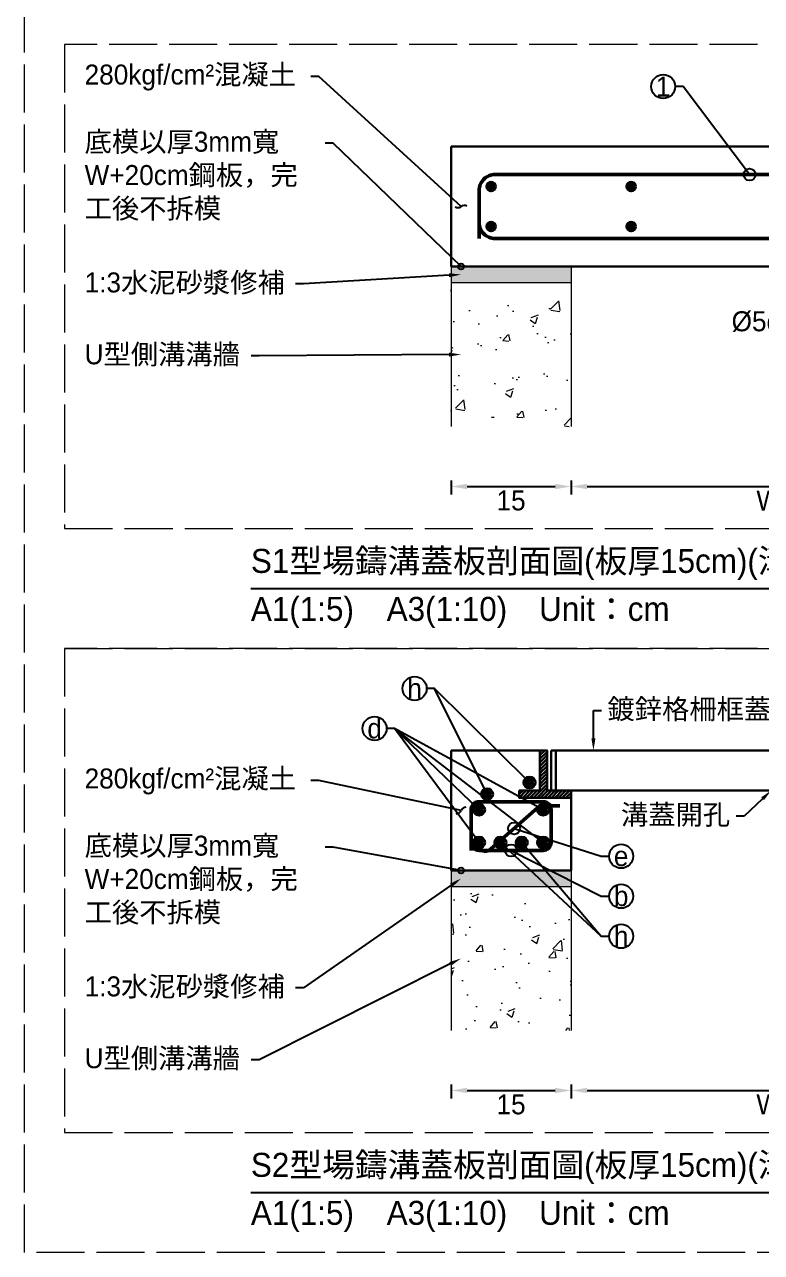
# Model space of a CAD drawing. Extents: x -4891 to 4829, y -5666 to -3242.
# Drawn here: x -2930.9 to -2746.8, y -4853.3 to -4546.3 of the extents above; entities that cross this region are included whole.
import ezdxf
from ezdxf import colors
from ezdxf.entities.mleader import LeaderData, LeaderLine
from ezdxf.math import Vec2, Vec3

# ---------------------------------------------------------------- set-up
doc = ezdxf.new("R2010")
doc.units = 0
doc.header["$MEASUREMENT"] = 0
doc.linetypes.add('ACAD_ISO02W100', pattern=[15, 12, -3])
doc.layers.add('一、4.基本-隱藏', color=9, linetype='ACAD_ISO02W100', lineweight=20, plot=False)
doc.layers.add('三、3.文字-註解文字', color=2, linetype='Continuous')
for name, color, linetype, lineweight in [('二、1.繪圖-既有設施', 8, 'Continuous', 20), ('二、2.繪圖-施作項目', 181, 'Continuous', 30), ('二、5.繪圖-鋼筋', 60, 'Continuous', 50), ('二、6.繪圖-其他施作項目', 35, 'Continuous', 30)]:
    doc.layers.add(name, color=color, linetype=linetype, lineweight=lineweight)
doc.styles.add('次圖名(詳圖)', font='MS PGothic.ttf', dxfattribs={"height": 6})
doc.styles.add('註解文字', font='MS PGothic.ttf', dxfattribs={"height": 5})
doc.dimstyles.new('註解文字', dxfattribs={"dimtxt": 5, "dimasz": 4, "dimexe": 2, "dimexo": 2.5, "dimgap": 1, "dimtad": 2, "dimzin": 0, "dimdsep": 46, "dimtxsty": '註解文字', "dimcen": 0.1, "dimclrd": 144, "dimclre": 144, "dimclrt": 256, "dimadec": 0, "dimazin": 0, "dimtfac": 1, "dimtofl": 0, "dimtmove": 0, "dimatfit": 3, "dimfxl": 1.5, "dimfxlon": 1, "dimtolj": 1, "dimtzin": 0, "dimlwd": -1, "dimlwe": -1, "dimarcsym": 1})

# ---------------------------------------------------------------- blocks, each defined once
blk = doc.blocks.new('*D118')
at = {"layer": 'Defpoints', "color": 0, "transparency": 16777216}
for p in [(-2824.31, -4646.8), (-2794.31, -4646.8), (-2794.31, -4661.8)]:
    blk.add_point(p, dxfattribs=at)
at = {"layer": '三、3.文字-註解文字', "color": 144, "transparency": 16777216}
for p, q in [((-2824.31, -4660.3), (-2824.31, -4663.8)), ((-2820.31, -4661.8), (-2798.31, -4661.8)), ((-2794.31, -4660.3), (-2794.31, -4663.8))]:
    blk.add_line(p, q, dxfattribs=at)
for points in [[(-2820.31, -4661.13), (-2820.31, -4662.46), (-2824.31, -4661.8)], [(-2798.31, -4661.13), (-2798.31, -4662.46), (-2794.31, -4661.8)]]:
    blk.add_solid(points, dxfattribs=at)
at = {"layer": '三、3.文字-註解文字', "transparency": 16777216, "insert": (-2809.31, -4665.3), "char_height": 5, "attachment_point": 5, "style": '註解文字'}
blk.add_mtext('\\A1;15', dxfattribs=at)
blk = doc.blocks.new('*D110')
at = {"layer": 'Defpoints', "color": 0, "transparency": 16777216}
for p in [(-2794.31, -4646.8), (-2694.31, -4646.8), (-2694.31, -4661.8)]:
    blk.add_point(p, dxfattribs=at)
at = {"layer": '三、3.文字-註解文字', "color": 144, "transparency": 16777216}
for p, q in [((-2794.31, -4660.3), (-2794.31, -4663.8)), ((-2790.31, -4661.8), (-2698.31, -4661.8)), ((-2694.31, -4660.3), (-2694.31, -4663.8))]:
    blk.add_line(p, q, dxfattribs=at)
for points in [[(-2790.31, -4661.13), (-2790.31, -4662.46), (-2794.31, -4661.8)], [(-2698.31, -4661.13), (-2698.31, -4662.46), (-2694.31, -4661.8)]]:
    blk.add_solid(points, dxfattribs=at)
at = {"layer": '三、3.文字-註解文字', "transparency": 16777216, "insert": (-2744.31, -4665.3), "char_height": 5, "attachment_point": 5, "style": '註解文字'}
blk.add_mtext("\\A1;W'", dxfattribs=at)
blk = doc.blocks.new('*D113')
at = {"layer": 'Defpoints', "color": 0, "transparency": 16777216}
for p in [(-2824.31, -4797.8), (-2794.31, -4797.8), (-2794.31, -4812.8)]:
    blk.add_point(p, dxfattribs=at)
at = {"layer": '三、3.文字-註解文字', "color": 144, "transparency": 16777216}
for p, q in [((-2824.31, -4811.3), (-2824.31, -4814.8)), ((-2820.31, -4812.8), (-2798.31, -4812.8)), ((-2794.31, -4811.3), (-2794.31, -4814.8))]:
    blk.add_line(p, q, dxfattribs=at)
for points in [[(-2820.31, -4812.13), (-2820.31, -4813.46), (-2824.31, -4812.8)], [(-2798.31, -4812.13), (-2798.31, -4813.46), (-2794.31, -4812.8)]]:
    blk.add_solid(points, dxfattribs=at)
at = {"layer": '三、3.文字-註解文字', "transparency": 16777216, "insert": (-2809.31, -4816.3), "char_height": 5, "attachment_point": 5, "style": '註解文字'}
blk.add_mtext('\\A1;15', dxfattribs=at)
blk = doc.blocks.new('*D114')
at = {"layer": 'Defpoints', "color": 0, "transparency": 16777216}
for p in [(-2794.31, -4797.8), (-2694.31, -4797.8), (-2694.31, -4812.8)]:
    blk.add_point(p, dxfattribs=at)
at = {"layer": '三、3.文字-註解文字', "color": 144, "transparency": 16777216}
for p, q in [((-2794.31, -4811.3), (-2794.31, -4814.8)), ((-2790.31, -4812.8), (-2698.31, -4812.8)), ((-2694.31, -4811.3), (-2694.31, -4814.8))]:
    blk.add_line(p, q, dxfattribs=at)
for points in [[(-2790.31, -4812.13), (-2790.31, -4813.46), (-2794.31, -4812.8)], [(-2698.31, -4812.13), (-2698.31, -4813.46), (-2694.31, -4812.8)]]:
    blk.add_solid(points, dxfattribs=at)
at = {"layer": '三、3.文字-註解文字', "transparency": 16777216, "insert": (-2744.31, -4816.3), "char_height": 5, "attachment_point": 5, "style": '註解文字'}
blk.add_mtext("\\A1;W'", dxfattribs=at)
blk = doc.blocks.new('_Small')
at = {"color": 0, "linetype": 'ByBlock', "lineweight": -2}
blk.add_circle((0, 0), 0.25, dxfattribs=at)
blk = doc.blocks.new('_Integral')
at = {"color": 0, "linetype": 'ByBlock', "lineweight": -2}
for centre, start, end in [((0.44, -0.09), 102, 168), ((-0.44, 0.09), 282, 348)]:
    blk.add_arc(centre, 0.454, start, end, dxfattribs=at)

msp = doc.modelspace()

# ---------------------------------------------------------------- hatches: boundary and pattern name
at = {"layer": '二、1.繪圖-既有設施'}
h = msp.add_hatch(dxfattribs=at)
h.set_pattern_fill('CROSS', color=256, scale=0.2)
h.set_pattern_definition([(0, (-458433.2273, -668874.5251), (1.27, 1.27), [0.635, -1.905]), (90, (-458432.9098, -668874.8426), (-1.27, 1.27), [0.635, -1.905])])
h.paths.add_polyline_path([(-2794.307, -4606.796), (-2824.307, -4606.796), (-2824.307, -4610.796), (-2794.307, -4610.796)])
h.paths.add_polyline_path([(-2664.307, -4606.796), (-2694.307, -4606.796), (-2694.307, -4610.796), (-2664.307, -4610.796)])
h = msp.add_hatch(dxfattribs=at)
h.set_pattern_fill('AR-CONC', color=256, scale=0.1)
h.set_pattern_definition([(50, (-458433.227, -668874.525), (18.2184669, -1.59390855), [1.905, -20.955]), (355, (-458433.227, -668874.525), (-3.52434214, 19.10568452), [1.524, -16.7640584]), (100.4514447, (-458431.709, -668874.658), (14.6941247, 17.5117752), [1.6190009, -17.80902446]), (46.1842, (-458433.227, -668869.445), (27.1079041, -4.2042328), [2.8575, -31.4325]), (96.6355576, (-458430.968, -668869.795), (23.7404134, 24.7426125), [2.4285023, -26.7135608]), (351.184151, (-458433.227, -668869.445), (23.7404134, 24.7426125), [2.2859967, -25.1459732]), (21, (-458430.687, -668870.715), (15.16143913, -10.22651982), [1.905, -20.955]), (326, (-458430.687, -668870.715), (6.18020283, 18.4187966), [1.524, -16.764]), (71.451445, (-458429.424, -668871.567), (21.34164193, 8.1922769), [1.6190009, -17.80899376]), (37.5, (-458433.227, -668874.525), (0.308860325, 8.455503887), [0, -16.5608, 0, -17.018, 0, -16.8275]), (7.5, (-458433.227, -668874.525), (6.68196625, 10.01805748), [0, -9.7028, 0, -16.1798, 0, -6.4135]), (327.5, (-458438.8915, -668874.525), (13.559059517, -0.5728744), [0, -6.35, 0, -19.812, 0, -26.289]), (317.5, (-458441.431, -668874.525), (14.81291814, 2.5426491), [0, -8.255, 0, -13.1572, 0, -18.669])])
h.paths.add_polyline_path([(-2794.307, -4610.796), (-2824.307, -4610.796), (-2824.307, -4646.796), (-2794.307, -4646.796)])
h.paths.add_polyline_path([(-2664.307, -4610.796), (-2694.307, -4610.796), (-2694.307, -4646.796), (-2664.307, -4646.796)])
h = msp.add_hatch(dxfattribs=at)
h.set_pattern_fill('CROSS', color=256, scale=0.2)
h.set_pattern_definition([(0, (-458673.2273, -669025.5251), (1.27, 1.27), [0.635, -1.905]), (90, (-458672.9098, -669025.8426), (-1.27, 1.27), [0.635, -1.905])])
h.paths.add_polyline_path([(-2794.307, -4757.796), (-2824.307, -4757.796), (-2824.307, -4761.796), (-2794.307, -4761.796)])
h.paths.add_polyline_path([(-2664.307, -4757.796), (-2694.307, -4757.796), (-2694.307, -4761.796), (-2664.307, -4761.796)])
h = msp.add_hatch(dxfattribs=at)
h.set_pattern_fill('AR-CONC', color=256, scale=0.1)
h.set_pattern_definition([(50, (-458673.227, -669025.525), (18.2184669, -1.59390855), [1.905, -20.955]), (355, (-458673.227, -669025.525), (-3.52434214, 19.10568452), [1.524, -16.7640584]), (100.4514447, (-458671.709, -669025.658), (14.6941247, 17.5117752), [1.6190009, -17.80902446]), (46.1842, (-458673.227, -669020.445), (27.1079041, -4.2042328), [2.8575, -31.4325]), (96.6355576, (-458670.968, -669020.795), (23.7404134, 24.7426125), [2.4285023, -26.7135608]), (351.184151, (-458673.227, -669020.445), (23.7404134, 24.7426125), [2.2859967, -25.1459732]), (21, (-458670.687, -669021.715), (15.16143913, -10.22651982), [1.905, -20.955]), (326, (-458670.687, -669021.715), (6.18020283, 18.4187966), [1.524, -16.764]), (71.451445, (-458669.424, -669022.567), (21.34164193, 8.1922769), [1.6190009, -17.80899376]), (37.5, (-458673.227, -669025.525), (0.308860325, 8.455503887), [0, -16.5608, 0, -17.018, 0, -16.8275]), (7.5, (-458673.227, -669025.525), (6.68196625, 10.01805748), [0, -9.7028, 0, -16.1798, 0, -6.4135]), (327.5, (-458678.8915, -669025.525), (13.559059517, -0.5728744), [0, -6.35, 0, -19.812, 0, -26.289]), (317.5, (-458681.431, -669025.525), (14.81291814, 2.5426491), [0, -8.255, 0, -13.1572, 0, -18.669])])
h.paths.add_polyline_path([(-2794.307, -4761.796), (-2824.307, -4761.796), (-2824.307, -4797.796), (-2794.307, -4797.796)])
h.paths.add_polyline_path([(-2664.307, -4761.796), (-2694.307, -4761.796), (-2694.307, -4797.796), (-2664.307, -4797.796)])
at = {"layer": '二、5.繪圖-鋼筋'}
h = msp.add_hatch(color=256, dxfattribs=at)
h.dxf.hatch_style = 1
h.paths.add_polyline_path([(-2815.307, -4586.796, 1), (-2813.307, -4586.796, 1)])
h = msp.add_hatch(color=256, dxfattribs=at)
h.dxf.hatch_style = 1
h.paths.add_polyline_path([(-2780.307, -4586.796, 1), (-2778.307, -4586.796, 1)])
h = msp.add_hatch(color=256, dxfattribs=at)
h.dxf.hatch_style = 1
h.paths.add_polyline_path([(-2815.307, -4596.796, 1), (-2813.307, -4596.796, 1)])
h = msp.add_hatch(color=256, dxfattribs=at)
h.dxf.hatch_style = 1
h.paths.add_polyline_path([(-2780.307, -4596.796, 1), (-2778.307, -4596.796, 1)])
h = msp.add_hatch(color=256, dxfattribs=at)
h.dxf.hatch_style = 1
h.paths.add_polyline_path([(-2805.707, -4735.796, 1), (-2803.707, -4735.796, 1)])
h = msp.add_hatch(color=256, dxfattribs=at)
h.dxf.hatch_style = 1
h.paths.add_polyline_path([(-2816.307, -4738.696, 1), (-2814.307, -4738.696, 1)])
h = msp.add_hatch(color=256, dxfattribs=at)
h.dxf.hatch_style = 1
h.paths.add_polyline_path([(-2818.307, -4742.596, 1), (-2816.307, -4742.596, 1)])
h = msp.add_hatch(color=256, dxfattribs=at)
h.dxf.hatch_style = 1
h.paths.add_polyline_path([(-2802.307, -4742.596, 1), (-2800.307, -4742.596, 1)])
h = msp.add_hatch(color=256, dxfattribs=at)
h.dxf.hatch_style = 1
h.paths.add_polyline_path([(-2818.307, -4750.796, 1), (-2816.307, -4750.796, 1)])
h = msp.add_hatch(color=256, dxfattribs=at)
h.dxf.hatch_style = 1
h.paths.add_polyline_path([(-2812.987, -4750.796, 1), (-2810.987, -4750.796, 1)])
h = msp.add_hatch(color=256, dxfattribs=at)
h.dxf.hatch_style = 1
h.paths.add_polyline_path([(-2807.647, -4750.796, 1), (-2805.647, -4750.796, 1)])
h = msp.add_hatch(color=256, dxfattribs=at)
h.dxf.hatch_style = 1
h.paths.add_polyline_path([(-2802.307, -4750.796, 1), (-2800.307, -4750.796, 1)])
at = {"layer": '二、6.繪圖-其他施作項目'}
h = msp.add_hatch(dxfattribs=at)
h.set_pattern_fill('ANSI31', color=256, scale=0.2)
h.set_pattern_definition([(45, (-344.6386, -6768.8505), (-0.4490128, 0.4490128), [])])
h.paths.add_polyline_path([(-2800.307, -4727.796), (-2802.107, -4727.796), (-2802.107, -4737.796), (-2807.307, -4737.796), (-2807.307, -4739.596), (-2794.307, -4739.596), (-2794.307, -4737.796), (-2800.307, -4737.796)])
h.paths.add_polyline_path([(-2688.307, -4737.796), (-2694.307, -4737.796), (-2694.307, -4739.596), (-2681.307, -4739.596), (-2681.307, -4737.796), (-2686.507, -4737.796), (-2686.507, -4727.796), (-2688.307, -4727.796)])

# ---------------------------------------------------------------- linework, layer by layer
at = {"layer": '一、4.基本-隱藏'}
for points in [[(-2930.855, -4346.296), (-2150.855, -4346.296), (-2150.855, -4853.296), (-2930.855, -4853.296)], [(-2567.759, -4551.296), (-2920.855, -4551.296), (-2920.855, -4672.296), (-2567.759, -4672.296)], [(-2567.759, -4702.296), (-2920.855, -4702.296), (-2920.855, -4823.296), (-2567.759, -4823.296)]]:
    msp.add_lwpolyline(points, close=True, dxfattribs=at)
for points in [[(-2920.855, -4672.296), (-2567.759, -4672.296)], [(-2920.855, -4702.296), (-2567.759, -4702.296)]]:
    msp.add_lwpolyline(points, dxfattribs=at)
at = {"layer": '三、3.文字-註解文字'}
for points in [[(-2874.307, -4687.296), (-2614.307, -4687.296)], [(-2874.307, -4838.296), (-2614.307, -4838.296)]]:
    msp.add_lwpolyline(points, dxfattribs=at)
at = {"layer": '三、3.文字-註解文字', "color": 144}
msp.add_lwpolyline([(-2815.307, -4738.696), (-2828.407, -4712.296)], dxfattribs=at)
at = {"layer": '三、3.文字-註解文字'}
for centre in [(-2771.307, -4561.796), (-2833.407, -4712.296), (-2843.407, -4722.296), (-2781.807, -4754.24), (-2781.807, -4764.24), (-2781.807, -4774.24)]:
    msp.add_circle(centre, 3, dxfattribs=at)
at = {"layer": '三、3.文字-註解文字', "color": 144}
msp.add_circle((-2815.307, -4738.696), 1.5, dxfattribs=at)
at = {"layer": '二、1.繪圖-既有設施'}
for points in [[(-2824.307, -4606.796), (-2824.307, -4646.796)], [(-2794.307, -4606.796), (-2794.307, -4646.796)], [(-2824.307, -4610.796), (-2794.307, -4610.796)], [(-2824.307, -4757.796), (-2824.307, -4797.796)], [(-2794.307, -4757.796), (-2794.307, -4797.796)], [(-2824.307, -4761.796), (-2794.307, -4761.796)]]:
    msp.add_lwpolyline(points, dxfattribs=at)
at = {"layer": '二、2.繪圖-施作項目'}
for points in [[(-2824.307, -4576.796), (-2664.307, -4576.796)], [(-2824.307, -4576.796), (-2824.307, -4606.796)], [(-2824.307, -4606.796), (-2704.307, -4606.796)], [(-2824.307, -4727.796), (-2802.107, -4727.796)], [(-2824.307, -4727.796), (-2824.307, -4757.796)], [(-2794.307, -4737.796), (-2794.307, -4757.796)], [(-2824.307, -4757.796), (-2794.307, -4757.796)]]:
    msp.add_lwpolyline(points, dxfattribs=at)
at = {"layer": '二、5.繪圖-鋼筋'}
for points in [[(-2671.307, -4587.796), (-2671.307, -4595.796, -0.4142136), (-2675.307, -4599.796), (-2813.307, -4599.796, -0.4142136), (-2817.307, -4595.796), (-2817.307, -4587.796, -0.4142136), (-2813.307, -4583.796), (-2675.307, -4583.796, -0.4142136)], [(-2801.307, -4740.596), (-2817.307, -4740.596, 0.4142136), (-2819.307, -4742.596), (-2819.307, -4750.796, 0.4142136), (-2817.307, -4752.796), (-2801.307, -4752.796, 0.4142136), (-2799.307, -4750.796), (-2799.307, -4742.596, 0.4142136)]]:
    msp.add_lwpolyline(points, format="xyb", close=True, dxfattribs=at)
for points in [[(-2817.307, -4591.796), (-2817.307, -4599.796)], [(-2819.307, -4746.696), (-2819.307, -4752.796)]]:
    msp.add_lwpolyline(points, dxfattribs=at)
msp.add_lwpolyline([(-2819.271, -4750.043), (-2817.288, -4752.295, 0.4142136), (-2814.466, -4752.474), (-2802.674, -4742.095, -0.1824306), (-2801.352, -4741.596), (-2797.107, -4741.596)], format="xyb", dxfattribs=at)
for centre in [(-2814.307, -4586.796), (-2779.307, -4586.796), (-2814.307, -4596.796), (-2779.307, -4596.796), (-2804.707, -4735.796), (-2815.307, -4738.696), (-2817.307, -4742.596), (-2801.307, -4742.596), (-2817.307, -4750.796), (-2811.987, -4750.796), (-2806.647, -4750.796), (-2801.307, -4750.796)]:
    msp.add_circle(centre, 1, dxfattribs=at)
at = {"layer": '二、6.繪圖-其他施作項目'}
msp.add_lwpolyline([(-2807.307, -4737.796), (-2802.107, -4737.796), (-2802.107, -4727.796), (-2800.307, -4727.796), (-2800.307, -4737.796), (-2794.307, -4737.796), (-2794.307, -4739.596), (-2807.307, -4739.596)], close=True, dxfattribs=at)
for points in [[(-2799.307, -4727.796), (-2799.307, -4737.796)], [(-2799.307, -4727.796), (-2689.307, -4727.796)], [(-2798.107, -4727.796), (-2798.107, -4737.796)], [(-2799.307, -4737.796), (-2689.307, -4737.796)]]:
    msp.add_lwpolyline(points, dxfattribs=at)

# ---------------------------------------------------------------- texts
at = {"layer": '三、3.文字-註解文字'}
for s, width, gutter_width, insert, char_height, attachment_point, style in [('1', 8.38231, 30, (-2771.307, -4561.796), 5, 5, '註解文字'), ('S{\\fMS PGothic|b0|i0|c128|p34;1型場鑄溝蓋板剖面圖(板厚15cm)}', 215.37549, 15, (-2874.307, -4681.296), 6, 4, '次圖名(詳圖)'), ('S{\\fMS PGothic|b0|i0|c128|p34;1型場鑄溝蓋板剖面圖(板厚15cm)}(溝牆15cm)', 215.37549, 15, (-2874.307, -4681.296), 6, 4, '次圖名(詳圖)'), ('{\\fMS PGothic|b0|i0|c128|p34;A1(1:}5{\\fMS PGothic|b0|i0|c128|p34;)\u3000A3(1:}1{\\fMS PGothic|b0|i0|c128|p34;0)^IUnit：cm}', 136.03259, 15, (-2874.307, -4693.296), 6, 4, '次圖名(詳圖)'), ('h', 8.38231, 30, (-2833.407, -4712.296), 5, 5, '註解文字'), ('d', 8.38231, 30, (-2843.407, -4722.296), 5, 5, '註解文字'), ('e', 8.38231, 30, (-2781.807, -4754.24), 5, 5, '註解文字'), ('b', 8.38231, 30, (-2781.807, -4764.24), 5, 5, '註解文字'), ('h', 8.38231, 30, (-2781.807, -4774.24), 5, 5, '註解文字'), ('S{\\fMS PGothic|b0|i0|c128|p34;2型場鑄溝蓋板剖面圖(板厚15cm)}', 215.37549, 15, (-2874.307, -4832.296), 6, 4, '次圖名(詳圖)'), ('S{\\fMS PGothic|b0|i0|c128|p34;2型場鑄溝蓋板剖面圖(板厚15cm)}(溝牆15cm)', 215.37549, 15, (-2874.307, -4832.296), 6, 4, '次圖名(詳圖)'), ('{\\fMS PGothic|b0|i0|c128|p34;A1(1:}5{\\fMS PGothic|b0|i0|c128|p34;)\u3000A3(1:}1{\\fMS PGothic|b0|i0|c128|p34;0)^IUnit：cm}', 136.03259, 15, (-2874.307, -4844.296), 6, 4, '次圖名(詳圖)')]:
    msp.add_mtext_dynamic_manual_height_columns(s, width=width, gutter_width=gutter_width, heights=[0], dxfattribs=dict(at, insert=insert, char_height=char_height, attachment_point=attachment_point, style=style))

# ---------------------------------------------------------------- dimensions: what is measured, and where the dimension line sits
for base, p1, p2, text, picture, middle in [((-2794.307, -4661.796), (-2824.307, -4646.796), (-2794.307, -4646.796), '15', '*D118', (-2809.307, -4665.296)), ((-2694.307, -4661.796), (-2794.307, -4646.796), (-2694.307, -4646.796), "W'", '*D110', (-2744.307, -4665.296)), ((-2794.307, -4812.796), (-2824.307, -4797.796), (-2794.307, -4797.796), '15', '*D113', (-2809.307, -4816.296)), ((-2694.307, -4812.796), (-2794.307, -4797.796), (-2694.307, -4797.796), "W'", '*D114', (-2744.307, -4816.296))]:
    dim = msp.add_linear_dim(base=base, p1=p1, p2=p2, text=text, dimstyle='註解文字', dxfattribs=at)
    dim.commit()
    dim.dimension.update_dxf_attribs({"geometry": picture, "text_midpoint": middle})

# ---------------------------------------------------------------- leaders
ml = msp.add_multileader_mtext('Standard', dxfattribs=at)
ml.set_content('280kgf/cm²混凝土', color=256, style='註解文字')
ml.set_leader_properties(color=144, linetype='ByLayer', lineweight=-1)
ml.set_arrow_properties(name='INTEGRAL')
ml.build(insert=Vec2(0, 0))
ml.multileader.update_dxf_attribs({"dogleg_length": 2, "arrow_head_size": 3})
ctx = ml.context
ctx.base_point, ctx.char_height, ctx.arrow_head_size, ctx.landing_gap_size, ctx.plane_origin = Vec3(-2917.355, -4559.279), 5, 3, 1.5, Vec3(-2777.606, -4640.137)
notes = []
notes.append((ctx, [(1, (1, 1, 0), (-2857.298, -4559.279), (-1, 0), 2, [(0, [(-2821.807, -4591.796)], 0, [])])]))
ctx.mtext.insert, ctx.mtext.width, ctx.mtext.flow_direction = Vec3(-2915.855, -4556.296), 107.51878, 5
ml = msp.add_multileader_mtext('Standard', dxfattribs=at)
ml.set_content('{\\fMS PGothic|b0|i0|c128|p34; }', color=256, style='註解文字')
ml.set_leader_properties(color=144, linetype='ByLayer', lineweight=-1)
ml.set_arrow_properties(name='SMALL')
ml.build(insert=Vec2(0, 0))
ml.multileader.update_dxf_attribs({"dogleg_length": 2, "arrow_head_size": 6})
ctx = ml.context
ctx.base_point, ctx.char_height, ctx.arrow_head_size, ctx.landing_gap_size, ctx.plane_origin = Vec3(-2773.523, -4561.796), 5, 6, 1.5, Vec3(-2749.718, -4568.45)
ctx.text_align_type = 2
notes.append((ctx, [(0, (1, 1, 0), (-2766.307, -4561.796), (-1, 0), 2, [(0, [(-2749.718, -4583.796)], 0, [])])]))
ctx.mtext.insert, ctx.mtext.alignment, ctx.mtext.flow_direction = Vec3(-2769.807, -4559.296), 3, 5
ml = msp.add_multileader_mtext('Standard', dxfattribs=at)
ml.set_content('底模以厚3mm寬W+20cm鋼板，完工後不拆模', color=256, style='註解文字')
ml.set_leader_properties(color=144, linetype='ByLayer', lineweight=-1)
ml.set_arrow_properties(name='SMALL')
ml.build(insert=Vec2(0, 0))
ml.multileader.update_dxf_attribs({"dogleg_length": 2, "arrow_head_size": 3})
ctx = ml.context
ctx.base_point, ctx.char_height, ctx.arrow_head_size, ctx.landing_gap_size, ctx.plane_origin = Vec3(-2917.355, -4575.927), 5, 3, 1.5, Vec3(-2777.606, -4653.284)
notes.append((ctx, [(1, (1, 1, 0), (-2853.775, -4575.927), (-1, 0), 2, [(0, [(-2821.807, -4606.796)], 0, [])])]))
ctx.mtext.insert, ctx.mtext.width, ctx.mtext.flow_direction = Vec3(-2915.855, -4573.086), 59.22735, 5
ml = msp.add_multileader_mtext('Standard', dxfattribs=at)
ml.set_content('1:3水泥砂漿修補', color=256, style='註解文字')
ml.set_leader_properties(color=144, linetype='ByLayer', lineweight=-1)
ml.build(insert=Vec2(0, 0))
ml.multileader.update_dxf_attribs({"dogleg_length": 2, "arrow_head_size": 3})
ctx = ml.context
ctx.base_point, ctx.char_height, ctx.arrow_head_size, ctx.landing_gap_size, ctx.plane_origin = Vec3(-2917.355, -4611.116), 5, 3, 1.5, Vec3(-2774.061, -4688.546)
notes.append((ctx, [(1, (1, 1, 0), (-2861.162, -4611.116), (-1, 0), 2, [(0, [(-2821.807, -4608.796)], 0, [])])]))
ctx.mtext.insert, ctx.mtext.width, ctx.mtext.defined_height, ctx.mtext.flow_direction = Vec3(-2915.855, -4608.275), 75.70236, 7.957, 5
ml = msp.add_multileader_mtext('Standard', dxfattribs=at)
ml.set_content('%%C5cm(2")開孔{\\fMS PGothic|b0|i0|c128|p34; }', color=256, style='註解文字')
ml.set_leader_properties(color=144, linetype='ByLayer', lineweight=-1)
ml.build(insert=Vec2(0, 0))
ml.multileader.update_dxf_attribs({"dogleg_length": 2, "arrow_head_size": 3})
ctx = ml.context
ctx.base_point, ctx.char_height, ctx.arrow_head_size, ctx.landing_gap_size, ctx.plane_origin = Vec3(-2756.267, -4620.796), 5, 3, 1.5, Vec3(-2699.307, -4610.796)
ctx.text_align_type = 2
notes.append((ctx, [(0, (1, 1, 0), (-2709.307, -4620.796), (-1, 0), 2, [(0, [(-2699.307, -4610.796)], 0, [])])]))
ctx.mtext.insert, ctx.mtext.alignment, ctx.mtext.flow_direction = Vec3(-2712.807, -4617.983), 3, 5
ml = msp.add_multileader_mtext('Standard', dxfattribs=at)
ml.set_content('{\\fMS PGothic|b0|i0|c128|p34;U型側溝}溝牆', color=256, style='註解文字')
ml.set_leader_properties(color=144, linetype='ByLayer', lineweight=-1)
ml.build(insert=Vec2(0, 0))
ml.multileader.update_dxf_attribs({"dogleg_length": 2, "arrow_head_size": 3})
ctx = ml.context
ctx.base_point, ctx.char_height, ctx.arrow_head_size, ctx.landing_gap_size, ctx.plane_origin = Vec3(-2917.355, -4629.144), 5, 3, 1.5, Vec3(-2774.061, -4701.489)
notes.append((ctx, [(1, (1, 1, 0), (-2872.213, -4629.144), (-1, 0), 2, [(0, [(-2821.807, -4628.796)], 0, [])])]))
ctx.mtext.insert, ctx.mtext.width, ctx.mtext.defined_height, ctx.mtext.flow_direction = Vec3(-2915.855, -4626.232), 79.19501, 8.736, 5
ml = msp.add_multileader_mtext('Standard', dxfattribs=at)
ml.set_content('{\\fMS PGothic|b0|i0|c128|p34; }', color=256, style='註解文字')
ml.set_leader_properties(color=144, linetype='ByLayer', lineweight=-1)
ml.set_arrow_properties(name='SMALL')
ml.build(insert=Vec2(0, 0))
ml.multileader.update_dxf_attribs({"dogleg_length": 2, "arrow_head_size": 6})
ctx = ml.context
ctx.base_point, ctx.char_height, ctx.arrow_head_size, ctx.landing_gap_size, ctx.plane_origin = Vec3(-2835.623, -4712.296), 5, 6, 1.5, Vec3(-2814.109, -4729.033)
ctx.text_align_type = 2
notes.append((ctx, [(0, (1, 1, 0), (-2828.407, -4712.296), (-1, 0), 2, [(0, [(-2804.707, -4735.796)], 0, [])])]))
ctx.mtext.insert, ctx.mtext.alignment, ctx.mtext.flow_direction = Vec3(-2831.907, -4709.796), 3, 5
ml = msp.add_multileader_mtext('Standard', dxfattribs=at)
ml.set_content('{\\fMS PGothic|b0|i0|c128|p34;鍍鋅格柵框蓋詳}', color=256, style='註解文字')
ml.set_leader_properties(color=144, linetype='ByLayer', lineweight=-1)
ml.build(insert=Vec2(0, 0))
ml.multileader.update_dxf_attribs({"dogleg_length": 2, "arrow_head_size": 3})
ctx = ml.context
ctx.base_point, ctx.char_height, ctx.arrow_head_size, ctx.landing_gap_size, ctx.plane_origin = Vec3(-2786.736, -4717.796), 5, 3, 1.5, Vec3(-2806.285, -4773.973)
notes.append((ctx, [(1, (1, 1, 0), (-2788.736, -4717.796), (1, 0), 2, [(0, [(-2788.736, -4727.796)], 0, [])])]))
ctx.mtext.insert, ctx.mtext.width, ctx.mtext.flow_direction = Vec3(-2785.236, -4714.941), 50.82195, 5
ml = msp.add_multileader_mtext('Standard', dxfattribs=at)
ml.set_content('{\\fMS PGothic|b0|i0|c128|p34; }', color=256, style='註解文字')
ml.set_leader_properties(color=144, linetype='ByLayer', lineweight=-1)
ml.set_arrow_properties(name='SMALL')
ml.build(insert=Vec2(0, 0))
ml.multileader.update_dxf_attribs({"dogleg_length": 2, "arrow_head_size": 6})
ctx = ml.context
ctx.base_point, ctx.char_height, ctx.arrow_head_size, ctx.landing_gap_size, ctx.plane_origin = Vec3(-2845.623, -4722.296), 5, 6, 1.5, Vec3(-2830.709, -4746.933)
ctx.text_align_type = 2
notes.append((ctx, [(0, (1, 1, 0), (-2838.407, -4722.296), (-1, 0), 2, [(0, [(-2801.307, -4742.596)], 0, [])])]))
ctx.mtext.insert, ctx.mtext.alignment, ctx.mtext.flow_direction = Vec3(-2841.907, -4719.796), 3, 5
ml = msp.add_multileader_mtext('Standard', dxfattribs=at)
ml.set_content('{\\fMS PGothic|b0|i0|c128|p34; }', color=256, style='註解文字')
ml.set_leader_properties(color=144, linetype='ByLayer', lineweight=-1)
ml.set_arrow_properties(name='SMALL')
ml.build(insert=Vec2(0, 0))
ml.multileader.update_dxf_attribs({"dogleg_length": 2, "arrow_head_size": 6})
ctx = ml.context
ctx.base_point, ctx.char_height, ctx.arrow_head_size, ctx.landing_gap_size, ctx.plane_origin = Vec3(-2845.623, -4722.296), 5, 6, 1.5, Vec3(-2832.636, -4752.311)
ctx.text_align_type = 2
notes.append((ctx, [(0, (1, 1, 0), (-2838.407, -4722.296), (-1, 0), 2, [(0, [(-2817.307, -4742.596)], 0, [])])]))
ctx.mtext.insert, ctx.mtext.alignment, ctx.mtext.flow_direction = Vec3(-2841.907, -4719.796), 3, 5
ml = msp.add_multileader_mtext('Standard', dxfattribs=at)
ml.set_content('{\\fMS PGothic|b0|i0|c128|p34; }', color=256, style='註解文字')
ml.set_leader_properties(color=144, linetype='ByLayer', lineweight=-1)
ml.set_arrow_properties(name='SMALL')
ml.build(insert=Vec2(0, 0))
ml.multileader.update_dxf_attribs({"dogleg_length": 2, "arrow_head_size": 6})
ctx = ml.context
ctx.base_point, ctx.char_height, ctx.arrow_head_size, ctx.landing_gap_size, ctx.plane_origin = Vec3(-2845.623, -4722.296), 5, 6, 1.5, Vec3(-2799.594, -4753.073)
ctx.text_align_type = 2
notes.append((ctx, [(0, (1, 1, 0), (-2838.407, -4722.296), (-1, 0), 2, [(0, [(-2801.307, -4750.796)], 0, [])])]))
ctx.mtext.insert, ctx.mtext.alignment, ctx.mtext.flow_direction = Vec3(-2841.907, -4719.796), 3, 5
ml = msp.add_multileader_mtext('Standard', dxfattribs=at)
ml.set_content('{\\fMS PGothic|b0|i0|c128|p34; }', color=256, style='註解文字')
ml.set_leader_properties(color=144, linetype='ByLayer', lineweight=-1)
ml.set_arrow_properties(name='SMALL')
ml.build(insert=Vec2(0, 0))
ml.multileader.update_dxf_attribs({"dogleg_length": 2, "arrow_head_size": 6})
ctx = ml.context
ctx.base_point, ctx.char_height, ctx.arrow_head_size, ctx.landing_gap_size, ctx.plane_origin = Vec3(-2845.623, -4722.296), 5, 6, 1.5, Vec3(-2823.115, -4753.522)
ctx.text_align_type = 2
notes.append((ctx, [(0, (1, 1, 0), (-2838.407, -4722.296), (-1, 0), 2, [(0, [(-2817.307, -4750.796)], 0, [])])]))
ctx.mtext.insert, ctx.mtext.alignment, ctx.mtext.flow_direction = Vec3(-2841.907, -4719.796), 3, 5
ml = msp.add_multileader_mtext('Standard', dxfattribs=at)
ml.set_content('280kgf/cm²混凝土', color=256, style='註解文字')
ml.set_leader_properties(color=144, linetype='ByLayer', lineweight=-1)
ml.set_arrow_properties(name='INTEGRAL')
ml.build(insert=Vec2(0, 0))
ml.multileader.update_dxf_attribs({"dogleg_length": 2, "arrow_head_size": 3})
ctx = ml.context
ctx.base_point, ctx.char_height, ctx.arrow_head_size, ctx.landing_gap_size, ctx.plane_origin = Vec3(-2917.355, -4735.279), 5, 3, 1.5, Vec3(-2777.606, -4833.464)
notes.append((ctx, [(1, (1, 1, 0), (-2857.298, -4735.279), (-1, 0), 2, [(0, [(-2821.807, -4742.796)], 0, [])])]))
ctx.mtext.insert, ctx.mtext.width, ctx.mtext.flow_direction = Vec3(-2915.855, -4732.296), 107.51878, 5
ml = msp.add_multileader_mtext('Standard', dxfattribs=at)
ml.set_content('溝蓋開孔', color=256, style='註解文字')
ml.set_leader_properties(color=144, linetype='ByLayer', lineweight=-1)
ml.build(insert=Vec2(0, 0))
ml.multileader.update_dxf_attribs({"dogleg_length": 2, "arrow_head_size": 3})
ctx = ml.context
ctx.base_point, ctx.char_height, ctx.arrow_head_size, ctx.landing_gap_size, ctx.plane_origin = Vec3(-2784.412, -4744.24), 5, 3, 1.5, Vec3(-2761.856, -4783.973)
ctx.text_align_type = 2
notes.append((ctx, [(0, (1, 1, 0), (-2751.088, -4744.24), (-1, 0), 2, [(0, [(-2744.307, -4737.796)], 0, [])])]))
ctx.mtext.insert, ctx.mtext.width, ctx.mtext.alignment, ctx.mtext.flow_direction = Vec3(-2754.588, -4741.328), 29.56865, 3, 5
ml = msp.add_multileader_mtext('Standard', dxfattribs=at)
ml.set_content('{\\fMS PGothic|b0|i0|c128|p34; }', color=256, style='註解文字')
ml.set_leader_properties(color=144, linetype='ByLayer', lineweight=-1)
ml.set_arrow_properties(name='SMALL')
ml.build(insert=Vec2(0, 0))
ml.multileader.update_dxf_attribs({"dogleg_length": 2, "arrow_head_size": 6})
ctx = ml.context
ctx.base_point, ctx.char_height, ctx.arrow_head_size, ctx.landing_gap_size, ctx.plane_origin = Vec3(-2784.807, -4754.24), 5, 6, 1.5, Vec3(-2848.209, -4713.877)
notes.append((ctx, [(1, (1, 1, 0), (-2786.807, -4754.24), (1, 0), 2, [(0, [(-2808.57, -4747.284)], 0, [])])]))
ctx.mtext.insert, ctx.mtext.flow_direction = Vec3(-2783.307, -4751.74), 5
ml = msp.add_multileader_mtext('Standard', dxfattribs=at)
ml.set_content('底模以厚3mm寬W+20cm鋼板，完工後不拆模', color=256, style='註解文字')
ml.set_leader_properties(color=144, linetype='ByLayer', lineweight=-1)
ml.set_arrow_properties(name='SMALL')
ml.build(insert=Vec2(0, 0))
ml.multileader.update_dxf_attribs({"dogleg_length": 2, "arrow_head_size": 3})
ctx = ml.context
ctx.base_point, ctx.char_height, ctx.arrow_head_size, ctx.landing_gap_size, ctx.plane_origin = Vec3(-2917.355, -4751.927), 5, 3, 1.5, Vec3(-2777.606, -4846.612)
notes.append((ctx, [(1, (1, 1, 0), (-2853.775, -4751.927), (-1, 0), 2, [(0, [(-2821.807, -4757.796)], 0, [])])]))
ctx.mtext.insert, ctx.mtext.width, ctx.mtext.flow_direction = Vec3(-2915.855, -4749.086), 59.22735, 5
ml = msp.add_multileader_mtext('Standard', dxfattribs=at)
ml.set_content('{\\fMS PGothic|b0|i0|c128|p34; }', color=256, style='註解文字')
ml.set_leader_properties(color=144, linetype='ByLayer', lineweight=-1)
ml.set_arrow_properties(name='SMALL')
ml.build(insert=Vec2(0, 0))
ml.multileader.update_dxf_attribs({"dogleg_length": 2, "arrow_head_size": 6})
ctx = ml.context
ctx.base_point, ctx.char_height, ctx.arrow_head_size, ctx.landing_gap_size, ctx.plane_origin = Vec3(-2784.807, -4774.24), 5, 6, 1.5, Vec3(-2848.209, -4728.877)
notes.append((ctx, [(1, (1, 1, 0), (-2786.807, -4774.24), (1, 0), 2, [(0, [(-2811.987, -4750.796)], 0, [])])]))
ctx.mtext.insert, ctx.mtext.flow_direction = Vec3(-2783.307, -4771.74), 5
ml = msp.add_multileader_mtext('Standard', dxfattribs=at)
ml.set_content('{\\fMS PGothic|b0|i0|c128|p34; }', color=256, style='註解文字')
ml.set_leader_properties(color=144, linetype='ByLayer', lineweight=-1)
ml.set_arrow_properties(name='SMALL')
ml.build(insert=Vec2(0, 0))
ml.multileader.update_dxf_attribs({"dogleg_length": 2, "arrow_head_size": 6})
ctx = ml.context
ctx.base_point, ctx.char_height, ctx.arrow_head_size, ctx.landing_gap_size, ctx.plane_origin = Vec3(-2784.807, -4764.24), 5, 6, 1.5, Vec3(-2848.209, -4718.877)
notes.append((ctx, [(1, (1, 1, 0), (-2786.807, -4764.24), (1, 0), 2, [(0, [(-2809.307, -4752.796)], 0, [])])]))
ctx.mtext.insert, ctx.mtext.flow_direction = Vec3(-2783.307, -4761.74), 5
ml = msp.add_multileader_mtext('Standard', dxfattribs=at)
ml.set_content('{\\fMS PGothic|b0|i0|c128|p34; }', color=256, style='註解文字')
ml.set_leader_properties(color=144, linetype='ByLayer', lineweight=-1)
ml.set_arrow_properties(name='SMALL')
ml.build(insert=Vec2(0, 0))
ml.multileader.update_dxf_attribs({"dogleg_length": 2, "arrow_head_size": 6})
ctx = ml.context
ctx.base_point, ctx.char_height, ctx.arrow_head_size, ctx.landing_gap_size, ctx.plane_origin = Vec3(-2784.807, -4774.24), 5, 6, 1.5, Vec3(-2845.705, -4720.95)
notes.append((ctx, [(1, (1, 1, 0), (-2786.807, -4774.24), (1, 0), 2, [(0, [(-2806.647, -4750.796)], 0, [])])]))
ctx.mtext.insert, ctx.mtext.flow_direction = Vec3(-2783.307, -4771.74), 5
ml = msp.add_multileader_mtext('Standard', dxfattribs=at)
ml.set_content('1:3水泥砂漿修補', color=256, style='註解文字')
ml.set_leader_properties(color=144, linetype='ByLayer', lineweight=-1)
ml.build(insert=Vec2(0, 0))
ml.multileader.update_dxf_attribs({"dogleg_length": 2, "arrow_head_size": 3})
ctx = ml.context
ctx.base_point, ctx.char_height, ctx.arrow_head_size, ctx.landing_gap_size, ctx.plane_origin = Vec3(-2917.355, -4787.116), 5, 3, 1.5, Vec3(-2774.061, -4839.546)
notes.append((ctx, [(1, (1, 1, 0), (-2861.162, -4787.116), (-1, 0), 2, [(0, [(-2821.807, -4759.796)], 0, [])])]))
ctx.mtext.insert, ctx.mtext.width, ctx.mtext.defined_height, ctx.mtext.flow_direction = Vec3(-2915.855, -4784.275), 75.70236, 7.957, 5
ml = msp.add_multileader_mtext('Standard', dxfattribs=at)
ml.set_content('{\\fMS PGothic|b0|i0|c128|p34;U型側溝}溝{\\fMS PGothic|b0|i0|c128|p34;牆}', color=256, style='註解文字')
ml.set_leader_properties(color=144, linetype='ByLayer', lineweight=-1)
ml.build(insert=Vec2(0, 0))
ml.multileader.update_dxf_attribs({"dogleg_length": 2, "arrow_head_size": 3})
ctx = ml.context
ctx.base_point, ctx.char_height, ctx.arrow_head_size, ctx.landing_gap_size, ctx.plane_origin = Vec3(-2917.355, -4805.144), 5, 3, 1.5, Vec3(-2774.061, -4852.489)
notes.append((ctx, [(1, (1, 1, 0), (-2872.213, -4805.144), (-1, 0), 2, [(0, [(-2821.807, -4779.796)], 0, [])])]))
ctx.mtext.insert, ctx.mtext.width, ctx.mtext.defined_height, ctx.mtext.flow_direction = Vec3(-2915.855, -4802.232), 79.19501, 8.736, 5
for ctx, leaders in notes:
    for number, flags, end, landing, length, lines in leaders:
        leader = LeaderData()
        leader.index, (leader.has_last_leader_line, leader.has_dogleg_vector, leader.attachment_direction) = number, flags
        leader.last_leader_point, leader.dogleg_vector, leader.dogleg_length = Vec3(end), Vec3(landing), length
        for number, points, colour, breaks in lines:
            line = LeaderLine()
            line.index, line.vertices, line.color, line.breaks = number, Vec3.list(points), colors.encode_raw_color(colour), breaks
            leader.lines.append(line)
        ctx.leaders.append(leader)

doc.saveas('drawing.dxf')
